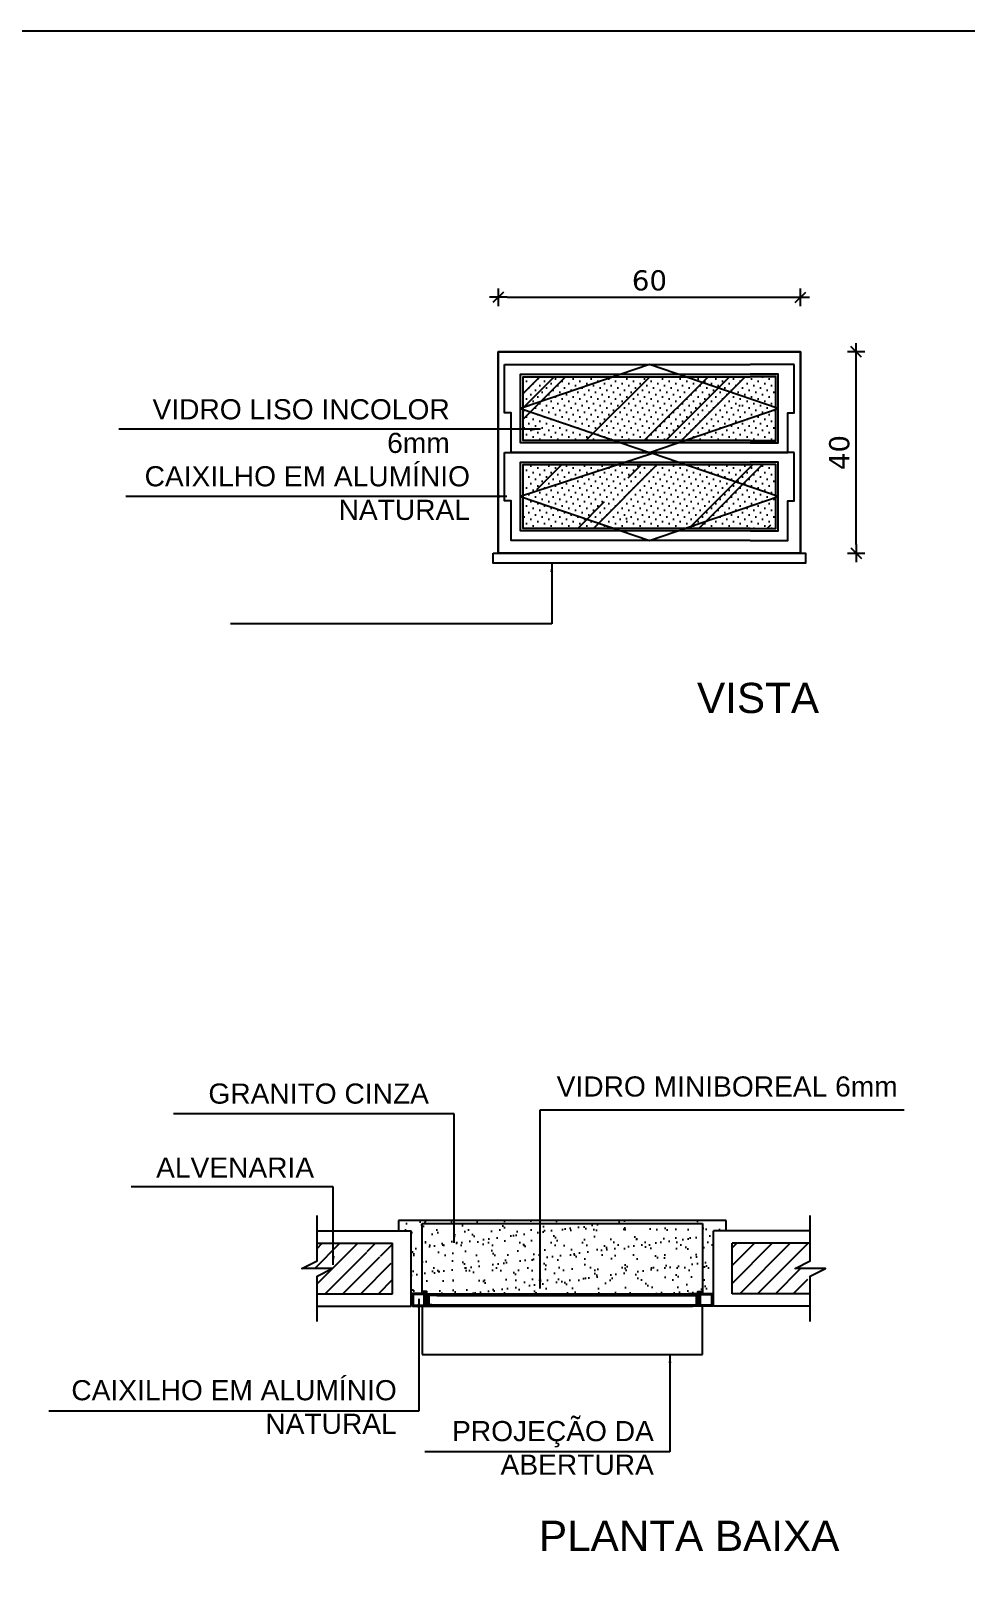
# Model space of a CAD drawing. Header units: inches. Extents: x 48 to 253, y 44 to 126.
# Drawn here: x 66.731 to 68.587, y 81.292 to 84.367 of the extents above; entities that cross this region are included whole.
import ezdxf

# ---------------------------------------------------------------- set-up
doc = ezdxf.new("R2010")
doc.units = ezdxf.units.IN
doc.header["$LTSCALE"] = 100
doc.header["$MEASUREMENT"] = 0
doc.linetypes.add('HIDDEN2', pattern=[0.1875, 0.125, -0.0625])
for name, color, linetype in [('02', 1, 'Continuous'), ('252', 252, 'Continuous'), ('A-01', 3, 'Continuous'), ('A-ALV', 6, 'Continuous'), ('A-ESQUADRIAS', 2, 'Continuous'), ('ARQ-ESQ-VISTA1', 2, 'Continuous'), ('ARQ-ESQ-VISTA2', 1, 'Continuous'), ('ARQ-SMB-1_025', 1, 'Continuous'), ('ARQ-TXT-1_025', 2, 'Continuous'), ('ARQ_ESQUADRIA', 2, 'Continuous')]:
    doc.layers.add(name, color=color, linetype=linetype)
doc.styles.add('ESC-50-A20', font='arial.ttf', dxfattribs={"height": 0.1})
doc.styles.add('FNDE Texto Cota 0025', font='verdana.ttf', dxfattribs={"height": 0.04})
doc.dimstyles.new('FNDE 1-0025', dxfattribs={"dimscale": 5, "dimtxt": 0.04, "dimasz": 0.0035, "dimexe": 0.15, "dimexo": 0.15, "dimgap": 0.0025, "dimtad": 1, "dimzin": 1, "dimdsep": 46, "dimtxsty": 'FNDE Texto Cota 0025', "dimblk": 'tic', "dimcen": 0.015, "dimdle": 0.15, "dimse1": 1, "dimse2": 1, "dimclrd": 251, "dimclre": 251, "dimclrt": 256, "dimaunit": 1, "dimadec": 3, "dimazin": 0, "dimtfac": 1, "dimtix": 1, "dimtmove": 2, "dimatfit": 3, "dimfxl": 0.15, "dimtvp": 1, "dimtolj": 1, "dimtzin": 0, "dimarcsym": 0})

# ---------------------------------------------------------------- blocks, each defined once
blk = doc.blocks.new('tic')
at = {"color": 251}
for p, q in [((-1, 0), (1, 0)), ((0, -1), (0, 1))]:
    blk.add_line(p, q, dxfattribs=at)
blk.add_line((-0.6, -0.6), (0.6, 0.6))
blk = doc.blocks.new('*D74')
at = {"layer": 'ARQ-SMB-1_025', "color": 251, "lineweight": -2, "ltscale": 10, "transparency": 16777216}
blk.add_line((67.676, 83.8376), (68.241, 83.8376), dxfattribs=at)
at = {"layer": 'DEFPOINTS', "color": 0, "ltscale": 10, "transparency": 16777216}
for p in [(68.2585, 83.8376), (67.6585, 83.7293), (68.2585, 83.7293)]:
    blk.add_point(p, dxfattribs=at)
at = {"layer": 'ARQ-SMB-1_025', "color": 251, "lineweight": -2, "ltscale": 10, "transparency": 16777216, "xscale": 0.0175, "yscale": 0.0175, "zscale": 0.0175, "rotation": 180}
blk.add_blockref('tic', (67.6585, 83.8376), dxfattribs=at)
at = {"layer": 'ARQ-SMB-1_025', "color": 251, "lineweight": -2, "ltscale": 10, "transparency": 16777216, "xscale": 0.0175, "yscale": 0.0175, "zscale": 0.0175}
blk.add_blockref('tic', (68.2585, 83.8376), dxfattribs=at)
at = {"layer": 'ARQ-SMB-1_025', "ltscale": 10, "transparency": 16777216, "insert": (67.9585, 83.8709), "char_height": 0.04, "attachment_point": 5, "style": 'FNDE Texto Cota 0025'}
blk.add_mtext('\\A1;60', dxfattribs=at)
blk = doc.blocks.new('*D75')
at = {"layer": 'ARQ-SMB-1_025', "color": 251, "lineweight": -2, "ltscale": 10, "transparency": 16777216}
blk.add_line((68.3688, 83.3468), (68.3688, 83.7118), dxfattribs=at)
at = {"layer": 'DEFPOINTS', "color": 0, "ltscale": 10, "transparency": 16777216}
for p in [(68.214, 83.7293), (68.3688, 83.7293), (68.214, 83.3293)]:
    blk.add_point(p, dxfattribs=at)
at = {"layer": 'ARQ-SMB-1_025', "color": 251, "lineweight": -2, "ltscale": 10, "transparency": 16777216, "xscale": 0.0175, "yscale": 0.0175, "zscale": 0.0175}
for p, rotation in [((68.3688, 83.7293), 90), ((68.3688, 83.3293), 270)]:
    blk.add_blockref('tic', p, dxfattribs=dict(at, rotation=rotation))
at = {"layer": 'ARQ-SMB-1_025', "ltscale": 10, "transparency": 16777216, "insert": (68.3355, 83.5293), "char_height": 0.04, "attachment_point": 5, "rotation": 90, "style": 'FNDE Texto Cota 0025'}
blk.add_mtext('\\A1;40', dxfattribs=at)

msp = doc.modelspace()

# ---------------------------------------------------------------- hatches: boundary and pattern name
at = {"layer": '252', "ltscale": 10}
h = msp.add_hatch(dxfattribs=at)
h.set_pattern_fill('AR-SAND', color=252, scale=0.02, style=0)
h.set_pattern_definition([(37.5, (-4389.048808, 132.993036), (-0.00125986716, 0.03853647538), [0, -0.0304, 0, -0.034, 0, -0.0325]), (7.5, (-4389.04881, 132.993036), (0.0353955341, 0.0564429213), [0, -0.0164, 0, -0.0274, 0, -0.0105]), (327.5, (-4389.073408, 132.993036), (0.06228283724, 0.00011318107), [0, -0.01, 0, -0.036, 0, -0.047]), (317.5, (-4389.07341, 132.993036), (0.0601225321, 0.0175535113), [0, -0.005, 0, -0.0236, 0, -0.027])])
h.paths.add_polyline_path([(67.113, 82.0038), (67.4608, 82.0038), (67.4608, 81.9838), (67.4846, 81.9838), (67.4869, 81.8592), (68.0835, 81.8592), (68.0858, 81.9838), (68.1108, 81.9838), (68.1108, 82.0038)])
at = {"layer": '252'}
h = msp.add_hatch(dxfattribs=at)
h.set_pattern_fill('ANSI31,_O', color=252, scale=0.0005, style=0)
h.set_pattern_definition([(45, (-1.00794, 170.089408), (-0.0176776695, 0.0176776695), [])])
h.paths.add_polyline_path([(67.4488, 81.8588), (67.4488, 81.9183), (67.4431, 81.9204), (67.4443, 81.9237, 0.414214), (67.444, 81.9243), (67.4133, 81.9355), (67.4119, 81.9317), (67.4086, 81.9329), (67.4098, 81.9362, 0.414214), (67.4095, 81.9369), (67.3923, 81.9431, 0.414213), (67.3917, 81.9428), (67.3901, 81.9385), (67.3898, 81.9352), (67.3882, 81.9446), (67.3874, 81.9449, -1), (67.3879, 81.9463), (67.3887, 81.9461), (67.396, 81.9522), (67.3941, 81.9495), (67.3926, 81.9452, 0.414213), (67.3929, 81.9445), (67.4147, 81.9366, 0.414214), (67.4154, 81.9369), (67.4166, 81.9401), (67.4199, 81.939), (67.4185, 81.9352), (67.4488, 81.9242), (67.4488, 81.9588), (67.2988, 81.9588), (67.2988, 81.9238), (67.2688, 81.9088), (67.3288, 81.9088), (67.2988, 81.8938), (67.2988, 81.8588)])
h = msp.add_hatch(dxfattribs=at)
h.set_pattern_fill('ANSI31,_O', color=252, scale=0.0005, style=0)
h.set_pattern_definition([(45, (-1.56394, 170.089408), (-0.0176776695, 0.0176776695), [])])
h.paths.add_polyline_path([(68.1228, 81.9588), (68.1228, 81.8588), (68.2728, 81.8588), (68.2728, 81.9088), (68.2428, 81.9088), (68.2728, 81.9238), (68.2728, 81.9588)])
at = {"layer": 'ARQ-ESQ-VISTA2'}
h = msp.add_hatch(dxfattribs=at)
h.set_pattern_fill('DOTS', color=250, scale=0.2, angle=45, style=0)
h.set_pattern_definition([(45, (-83.62916, -108.55516), (-0.1122532, 0.3367596), [0, -0.3175])])
h.paths.add_polyline_path([(67.7079, 83.6799), (67.7079, 83.5533), (68.1585, 83.5533), (68.2091, 83.5533), (68.2091, 83.6799), (68.1585, 83.6799)])
h.paths.add_polyline_path([(67.7079, 83.5053), (67.7079, 83.3787), (68.1585, 83.3787), (68.2091, 83.3787), (68.2091, 83.5053), (68.1585, 83.5053)])
h = msp.add_hatch(dxfattribs=at)
h.set_pattern_fill('DOTS', color=250, scale=0.2, angle=45, style=0)
h.set_pattern_definition([(45, (-4274.491107, 120.418494), (-0.004419417382, 0.013258252147), [0, -0.0125])])
h.paths.add_polyline_path([(67.7079, 83.6799), (68.2091, 83.6799), (68.2091, 83.5533), (67.7079, 83.5533)])
h.paths.add_polyline_path([(68.2091, 83.3787), (67.7079, 83.3787), (67.7138, 83.5053), (68.2091, 83.5053)])
h = msp.add_hatch(dxfattribs=at)
h.set_pattern_fill('AR-RROOF', color=251, scale=0.2, angle=45, style=0)
h.set_pattern_definition([(45, (-4364.4231, 129.43048), (0.1697056275, 0.45254834), [3, -0.4, 1, -0.2]), (45, (-4364.30572, 129.68928), (-0.32951176, 0.046669048), [0.6, -0.066, 1.2, -0.15]), (45, (-4364.4726, 129.6214), (0.6406387438, 0.830143361), [1.6, -0.28, 0.8, -0.2])])
h.paths.add_polyline_path([(67.7079, 83.6799), (68.2091, 83.6799), (68.2091, 83.5533), (67.7079, 83.5533)])
h.paths.add_polyline_path([(67.7079, 83.3787), (68.2091, 83.3787), (68.2091, 83.5053), (67.7079, 83.5053)])
at = {"layer": 'ARQ_ESQUADRIA'}
h = msp.add_hatch(dxfattribs=at)
h.set_pattern_fill('CLAY', color=9)
h.set_pattern_definition([(0, (-84.2638, -61.7185), (0, 4.7625), []), (0, (-84.2638, -60.925), (0, 4.7625), []), (0, (-84.2638, -60.131), (0, 4.7625), []), (0, (-84.2638, -58.5435), (0, 4.7625), [4.7625, -3.175])])
h.paths.add_polyline_path([(67.5204, 81.8552), (67.5204, 81.8369), (68.0449, 81.8369), (68.0546, 81.8369), (68.0546, 81.8393), (68.0511, 81.8393), (68.0511, 81.8552)])

# ---------------------------------------------------------------- linework, layer by layer
at = {"layer": '02'}
for points in [[(67.6712, 83.7039), (68.1585, 83.7039)], [(68.1585, 83.5293), (67.6839, 83.5293), (67.6839, 83.6081), (67.6712, 83.6081), (67.6712, 83.7039)], [(68.2458, 83.7039), (68.1585, 83.7039)], [(68.1585, 83.5293), (68.2331, 83.5293), (68.2331, 83.6081), (68.2458, 83.6081), (68.2458, 83.7039)], [(68.2141, 83.5483), (67.7029, 83.5483), (67.7029, 83.6849), (68.2141, 83.6849)], [(68.1585, 83.5533), (67.7079, 83.5533), (67.7079, 83.6799), (68.1585, 83.6799)], [(68.1585, 83.5483), (68.2141, 83.5483), (68.2141, 83.6849), (68.1585, 83.6849)], [(68.1585, 83.3547), (67.6839, 83.3547), (67.6839, 83.4335), (67.6712, 83.4335), (67.6712, 83.5293)], [(67.6712, 83.5293), (68.1585, 83.5293)], [(68.1585, 83.3737), (67.7029, 83.3737), (67.7029, 83.5103), (68.1585, 83.5103)], [(68.1585, 83.3547), (68.2331, 83.3547), (68.2331, 83.4335), (68.2458, 83.4335), (68.2458, 83.5293)], [(68.2458, 83.5293), (68.1585, 83.5293)], [(68.1585, 83.3737), (68.2141, 83.3737), (68.2141, 83.5103), (68.1585, 83.5103)]]:
    msp.add_lwpolyline(points, dxfattribs=at)
at = {"layer": 'A-01', "color": 5}
for p, q in [((67.2988, 81.9588), (67.4488, 81.9588)), ((67.4488, 81.8588), (67.4488, 81.9588)), ((68.2778, 81.9588), (68.1228, 81.9588)), ((68.1228, 81.8588), (68.1228, 81.9588)), ((67.2988, 81.8588), (67.4488, 81.8588)), ((68.2778, 81.8588), (68.1228, 81.8588))]:
    msp.add_line(p, q, dxfattribs=at)
at = {"layer": 'A-01', "color": 1}
for p, q in [((67.5364, 81.8583), (68.0351, 81.8583)), ((67.5266, 81.8338), (68.0449, 81.8338))]:
    msp.add_line(p, q, dxfattribs=at)
at = {"layer": 'A-01', "color": 8}
for p, q in [((67.5364, 81.8552), (68.0351, 81.8552)), ((67.5266, 81.8369), (68.0449, 81.8369))]:
    msp.add_line(p, q, dxfattribs=at)
at = {"layer": 'A-01', "color": 2}
for points in [[(67.5134, 81.8338), (67.5134, 81.8592), (67.488, 81.8592), (67.488, 81.8338)], [(67.5115, 81.8357), (67.5115, 81.8573), (67.4899, 81.8573), (67.4899, 81.8357)], [(67.5169, 81.8374), (67.5169, 81.8628), (67.5074, 81.8628), (67.5074, 81.8597), (67.5139, 81.8597), (67.5139, 81.8374)], [(67.5174, 81.8393), (67.5174, 81.8583), (67.5364, 81.8583), (67.5364, 81.8552), (67.5204, 81.8552), (67.5204, 81.8393)], [(68.0541, 81.8393), (68.0541, 81.8583), (68.0351, 81.8583), (68.0351, 81.8552), (68.0511, 81.8552), (68.0511, 81.8393)], [(68.0546, 81.8374), (68.0546, 81.8628), (68.0641, 81.8628), (68.0641, 81.8597), (68.0576, 81.8597), (68.0576, 81.8374)], [(68.0581, 81.8338), (68.0581, 81.8592), (68.0835, 81.8592), (68.0835, 81.8338)], [(68.06, 81.8357), (68.06, 81.8573), (68.0816, 81.8573), (68.0816, 81.8357)], [(67.5139, 81.8338), (67.5266, 81.8338), (67.5266, 81.8369), (67.5139, 81.8369)], [(68.0576, 81.8338), (68.0449, 81.8338), (68.0449, 81.8369), (68.0576, 81.8369)]]:
    msp.add_lwpolyline(points, close=True, dxfattribs=at)
at = {"layer": 'A-ALV'}
for points in [[(67.2988, 81.8038), (67.2988, 81.8938), (67.3288, 81.9088), (67.2688, 81.9088), (67.2988, 81.9238), (67.2988, 82.0138)], [(68.2778, 81.8038), (68.2778, 81.8938), (68.3078, 81.9088), (68.2478, 81.9088), (68.2778, 81.9238), (68.2778, 82.0138)]]:
    msp.add_lwpolyline(points, dxfattribs=at)
at = {"layer": 'A-ESQUADRIAS', "color": 2}
for p, q in [((67.2988, 81.9838), (67.4858, 81.9838)), ((67.4858, 81.8338), (67.4858, 81.9838)), ((68.2778, 81.9838), (68.0858, 81.9838)), ((68.0858, 81.8338), (68.0858, 81.9838)), ((67.2988, 81.8338), (67.4858, 81.8338)), ((68.2778, 81.8338), (68.0858, 81.8338))]:
    msp.add_line(p, q, dxfattribs=at)
for points in [[(67.6585, 83.3293), (68.2585, 83.3293), (68.2585, 83.7293), (67.6585, 83.7293)], [(67.6585, 83.7293), (68.2585, 83.7293), (68.2585, 83.3293), (67.6585, 83.3293)]]:
    msp.add_lwpolyline(points, close=True, dxfattribs=at)
at = {"layer": 'A-ESQUADRIAS', "color": 1}
for points in [[(68.1585, 83.5533), (68.2091, 83.5533), (68.2091, 83.6799), (68.1585, 83.6799)], [(68.1585, 83.3787), (67.7079, 83.3787), (67.7079, 83.5053), (68.1585, 83.5053)], [(68.1585, 83.3787), (68.2091, 83.3787), (68.2091, 83.5053), (68.1585, 83.5053)]]:
    msp.add_lwpolyline(points, dxfattribs=at)
at = {"layer": 'ARQ-ESQ-VISTA1'}
msp.add_lwpolyline([(67.6485, 83.3293), (68.2685, 83.3293), (68.2685, 83.3093), (67.6485, 83.3093)], close=True, dxfattribs=at)
at = {"layer": 'ARQ-ESQ-VISTA2'}
for p, q in [((67.4608, 82.0038), (67.4608, 81.9838)), ((68.1108, 82.0038), (67.4608, 82.0038)), ((68.1108, 81.9838), (68.1108, 82.0038))]:
    msp.add_line(p, q, dxfattribs=at)
at = {"layer": 'ARQ-SMB-1_025', "ltscale": 10}
msp.add_lwpolyline([(65.0197, 84.3666), (68.9301, 84.3666), (68.9301, 80.6627), (65.0197, 80.6627)], close=True, dxfattribs=at)
at = {"layer": 'ARQ_ESQUADRIA', "color": 8, "linetype": 'HIDDEN2', "ltscale": 0.5}
for points in [[(67.7029, 83.6166), (67.9585, 83.5293), (68.2141, 83.6166), (67.9585, 83.7039), (67.7029, 83.6166)], [(67.7029, 83.442), (67.9585, 83.3547), (68.2141, 83.442), (67.9643, 83.5273), (67.7029, 83.442)]]:
    msp.add_lwpolyline(points, dxfattribs=at)
at = {"layer": 'ARQ_ESQUADRIA', "color": 8, "linetype": 'HIDDEN2', "ltscale": 0.5, "extrusion": (0, 0, -1)}
for points in [[(-67.5074, 81.8597), (-67.5074, 81.9983), (-68.0641, 81.9983), (-68.0641, 81.8597)], [(-67.5074, 81.8333), (-67.5074, 81.7383), (-68.0641, 81.7383), (-68.0641, 81.8333)]]:
    msp.add_lwpolyline(points, dxfattribs=at)

# ---------------------------------------------------------------- texts
at = {"layer": 'ARQ-TXT-1_025', "attachment_point": 3, "style": 'ESC-50-A20'}
for s, insert, char_height, width in [('VIDRO LISO INCOLOR 6mm  ', (67.5622, 83.6352), 0.04, 0.656741), ('{\\H0.88889x;CAIXILHO EM ALUMÍNIO NATURAL} ', (67.6024, 83.5022), 0.045, 0.828043), ('GRANITO CINZA ', (67.5209, 82.2762), 0.04, 0.752887), ('VIDRO MINIBOREAL 6mm', (68.4512, 82.2903), 0.04, 0.680324), ('ALVENARIA ', (67.2931, 82.1291), 0.04, 0.752887), ('CAIXILHO EM ALUMÍNIO NATURAL ', (67.457, 81.6871), 0.04, 0.752887), ('PROJEÇÃO DA ABERTURA ', (67.9673, 81.6059), 0.04, 0.492126)]:
    msp.add_mtext(s, dxfattribs=dict(at, insert=insert, char_height=char_height, width=width))
at = {"layer": 'ARQ-TXT-1_025', "color": 3, "char_height": 0.06, "attachment_point": 7, "style": 'ESC-50-A20'}
for s, insert, width in [('\\pi0.074192;VISTA', (67.9788, 83.0111), 0.316157), ('\\pi1.1426;PLANTA BAIXA', (66.5967, 81.3479), 1.732543)]:
    msp.add_mtext(s, dxfattribs=dict(at, insert=insert, width=width))

# ---------------------------------------------------------------- dimensions: what is measured, and where the dimension line sits
at = {"layer": 'ARQ-SMB-1_025', "ltscale": 10}
dim = msp.add_linear_dim(base=(68.2585, 83.8376), p1=(67.6585, 83.7293), p2=(68.2585, 83.7293), dimstyle='FNDE 1-0025', override={"dimtxt": 0.05, "dimdec": 0, "dimlfac": 100, "dimtdec": 0}, dxfattribs=at)
dim.commit()
dim.dimension.update_dxf_attribs({"geometry": '*D74', "text_midpoint": (67.9585, 83.8709)})
dim = msp.add_linear_dim(base=(68.3688, 83.7293), p1=(68.214, 83.3293), p2=(68.214, 83.7293), angle=90, dimstyle='FNDE 1-0025', override={"dimtxt": 0.05, "dimdec": 0, "dimlfac": 100, "dimtdec": 0}, dxfattribs=at)
dim.commit()
dim.dimension.update_dxf_attribs({"geometry": '*D75', "text_midpoint": (68.3355, 83.5293)})

# ---------------------------------------------------------------- leaders
for points in [[(67.7421, 83.5756), (66.9054, 83.5756)], [(67.6756, 83.4423), (66.9196, 83.4423)], [(67.7647, 83.3093), (67.7647, 83.1888), (67.1269, 83.1888)], [(67.5712, 81.9598), (67.5712, 82.2158), (67.0142, 82.2158)], [(67.7415, 81.8688), (67.7415, 82.2236), (68.4641, 82.2236)], [(67.3311, 81.9163), (67.3311, 82.0711), (66.9299, 82.0711)], [(67.5006, 81.8488), (67.5006, 81.6254), (66.7668, 81.6254)], [(67.9993, 81.7383), (67.9993, 81.545), (67.5131, 81.545)]]:
    msp.add_leader(points, dimstyle='FNDE 1-0025', override={"dimtxt": 0.05, "dimdec": 0, "dimlfac": 100, "dimtdec": 0}, dxfattribs=at)

doc.saveas('drawing.dxf')
